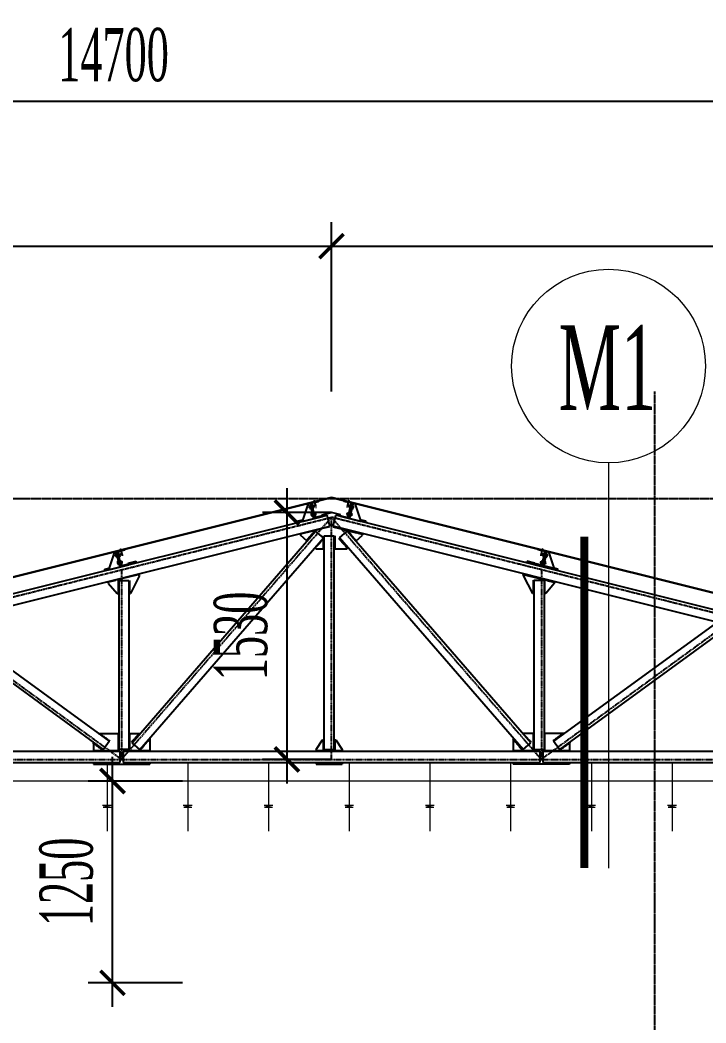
# Model space of a CAD drawing. Header units: millimetres. Extents: x -702765 to 835888, y -645289 to 262.
# Drawn here: x 824547 to 828795, y -293891 to -287677 of the extents above; entities that cross this region are included whole.
import ezdxf
from ezdxf.enums import TextEntityAlignment as Align
from ezdxf.xclip import XClip

# ---------------------------------------------------------------- set-up
doc = ezdxf.new("R2010")
doc.units = ezdxf.units.MM
doc.header["$LTSCALE"] = 0.01
doc.header["$XCLIPFRAME"] = 0
doc.linetypes.add('CENTER', pattern=[2, 1.25, -0.25, 0.25, -0.25])
doc.linetypes.add('CENTERX2', pattern=[4, 2.5, -0.5, 0.5, -0.5])
for name, color, linetype, lineweight in [('251-netdim', 251, 'Continuous', 13), ('cac net ky hieu', 21, 'Continuous', 13), ('CAT', 30, 'Continuous', 30), ('S-TEXT', 7, 'Continuous', 15), ('THAY PHU', 163, 'Continuous', 15)]:
    doc.layers.add(name, color=color, linetype=linetype, lineweight=lineweight)
for name, color, linetype in [('Dim', 135, 'Continuous'), ('HACTH', 9, 'Continuous'), ('HATCH', 8, 'Continuous'), ('manh', 8, 'Continuous'), ('TEXT', 2, 'Continuous'), ('THAY', 7, 'Continuous'), ('truc', 8, 'CENTER')]:
    doc.layers.add(name, color=color, linetype=linetype)
doc.styles.add('ROMANSssss', font='vntimeh.shx', dxfattribs={"width": 0.55})
doc.dimstyles.new('DIM150_A3', dxfattribs={"dimscale": 150, "dimtxt": 2.2, "dimasz": 1, "dimexe": 1, "dimexo": 0, "dimgap": 0.8, "dimtad": 1, "dimdec": 0, "dimzin": 0, "dimdsep": 46, "dimtxsty": 'ROMANSssss', "dimblk": 'ARCHTICK', "dimcen": 0, "dimdle": 1, "dimclrd": 9, "dimclre": 9, "dimclrt": 3, "dimadec": 0, "dimazin": 0, "dimtfac": 1, "dimtdec": 0, "dimtix": 1, "dimtmove": 2, "dimatfit": 3, "dimldrblk": 'DOT', "dimfxl": 0, "dimtolj": 1, "dimtzin": 0, "dimarcsym": 0})

# ---------------------------------------------------------------- blocks, each defined once
blk = doc.blocks.new('_ArchTick')
at = {"color": 0, "linetype": 'ByBlock', "const_width": 0.15}
blk.add_lwpolyline([(-0.5, -0.5), (0.5, 0.5)], dxfattribs=at)
blk = doc.blocks.new('*D397')
at = {"layer": 'Defpoints', "color": 0}
for p in [(826475.7, -289078.4), (820475.7, -289978), (826475.7, -289978)]:
    blk.add_point(p, dxfattribs=at)
at = {"layer": 'Dim', "color": 9, "lineweight": -2}
for p, q in [((820475.7, -289978), (820475.7, -288928.4)), ((826475.7, -289978), (826475.7, -288928.4)), ((820325.7, -289078.4), (826625.7, -289078.4))]:
    blk.add_line(p, q, dxfattribs=at)
at = {"layer": 'Dim', "color": 9, "lineweight": -2, "xscale": 150, "yscale": 150, "zscale": 150, "rotation": 180}
blk.add_blockref('_ArchTick', (820475.7, -289078.4), dxfattribs=at)
at = {"layer": 'Dim', "color": 9, "lineweight": -2, "xscale": 150, "yscale": 150, "zscale": 150}
blk.add_blockref('_ArchTick', (826475.7, -289078.4), dxfattribs=at)
at = {"layer": 'Dim', "color": 3, "insert": (823475.7, -288793.4), "char_height": 330, "attachment_point": 5, "style": 'ROMANSssss'}
blk.add_mtext('\\A1;6000', dxfattribs=at)
blk = doc.blocks.new('_Dot')
at = {"color": 0, "linetype": 'ByBlock', "lineweight": -2}
blk.add_line((-0.5, 0), (-1, 0), dxfattribs=at)
at = {"color": 0, "linetype": 'ByBlock', "const_width": 0.5}
blk.add_lwpolyline([(-0.25, 0, 1), (0.25, 0, 1)], format="xyb", close=True, dxfattribs=at)
blk = doc.blocks.new('DOT')
at = {"color": 0, "linetype": 'ByBlock'}
blk.add_line((-0.5, 0), (-1, 0), dxfattribs=at)
at = {"color": 0, "linetype": 'ByBlock', "const_width": 0.5}
blk.add_lwpolyline([(-0.25, 0, 1), (0.25, 0, 1)], format="xyb", close=True, dxfattribs=at)
blk = doc.blocks.new('*D398')
at = {"layer": 'Defpoints', "color": 0}
for p in [(832475.8, -289078.4), (826475.7, -289978), (832475.8, -289978)]:
    blk.add_point(p, dxfattribs=at)
at = {"layer": 'Dim', "color": 9, "lineweight": -2}
for p, q in [((826475.7, -289978), (826475.7, -288928.4)), ((832475.8, -289978), (832475.8, -288928.4)), ((826325.7, -289078.4), (832625.8, -289078.4))]:
    blk.add_line(p, q, dxfattribs=at)
at = {"layer": 'Dim', "color": 9, "lineweight": -2, "xscale": 150, "yscale": 150, "zscale": 150, "rotation": 180}
blk.add_blockref('_ArchTick', (826475.7, -289078.4), dxfattribs=at)
at = {"layer": 'Dim', "color": 9, "lineweight": -2, "xscale": 150, "yscale": 150, "zscale": 150}
blk.add_blockref('_ArchTick', (832475.8, -289078.4), dxfattribs=at)
at = {"layer": 'Dim', "color": 3, "insert": (829475.8, -288793.4), "char_height": 330, "attachment_point": 5, "style": 'ROMANSssss'}
blk.add_mtext('\\A1;6000', dxfattribs=at)
blk = doc.blocks.new('*D401')
at = {"layer": 'Defpoints', "color": 0}
for p in [(832475.8, -288178.4), (817775.8, -289978), (832475.8, -289978)]:
    blk.add_point(p, dxfattribs=at)
at = {"layer": 'Dim', "color": 9, "lineweight": -2}
for p, q in [((817775.8, -289978), (817775.8, -288028.4)), ((832475.8, -289978), (832475.8, -288028.4)), ((817625.8, -288178.4), (832625.8, -288178.4))]:
    blk.add_line(p, q, dxfattribs=at)
at = {"layer": 'Dim', "color": 9, "lineweight": -2, "xscale": 150, "yscale": 150, "zscale": 150, "rotation": 180}
blk.add_blockref('_ArchTick', (817775.8, -288178.4), dxfattribs=at)
at = {"layer": 'Dim', "color": 9, "lineweight": -2, "xscale": 150, "yscale": 150, "zscale": 150}
blk.add_blockref('_ArchTick', (832475.8, -288178.4), dxfattribs=at)
at = {"layer": 'Dim', "color": 3, "insert": (825125.8, -287893.4), "char_height": 330, "attachment_point": 5, "style": 'ROMANSssss'}
blk.add_mtext('\\A1;14700', dxfattribs=at)
blk = doc.blocks.new('*D403')
at = {"layer": 'Defpoints', "color": 0}
for p in [(825119.1, -292392.1), (825552.4, -292392.1), (825552.4, -293642.1)]:
    blk.add_point(p, dxfattribs=at)
at = {"layer": 'Dim', "color": 9, "lineweight": -2}
for p, q in [((825119.1, -293792.1), (825119.1, -292242.1)), ((825552.4, -292392.1), (824969.1, -292392.1)), ((825552.4, -293642.1), (824969.1, -293642.1))]:
    blk.add_line(p, q, dxfattribs=at)
at = {"layer": 'Dim', "color": 9, "lineweight": -2, "xscale": 150, "yscale": 150, "zscale": 150}
for p, rotation in [((825119.1, -292392.1), 90), ((825119.1, -293642.1), 270)]:
    blk.add_blockref('_ArchTick', p, dxfattribs=dict(at, rotation=rotation))
at = {"layer": 'Dim', "color": 3, "insert": (824834.1, -293017.1), "char_height": 330, "attachment_point": 5, "rotation": 90, "style": 'ROMANSssss'}
blk.add_mtext('\\A1;1250', dxfattribs=at)
blk = doc.blocks.new('waer')
at = {"layer": '251-netdim', "linetype": 'ByBlock'}
for p, q in [((0, 232.8), (0, -192.4)), ((26.5, -33.8), (-27.5, -33.8)), ((26.5, -33.8), (-24.5, -43.8)), ((-24.5, -43.8), (24.5, -43.8))]:
    blk.add_line(p, q, dxfattribs=at)
blk = doc.blocks.new('SELF-SCREW')
for p, q in [((-1.4, 0), (1.4, 0)), ((-0.8, 0.8), (-0.8, 0.4)), ((-0.6, 1), (-0.7, 1)), ((-0.6, 0.3), (-0.7, 0.3)), ((-0.6, 1), (0.6, 1)), ((-0.6, 0.3), (-0.6, 0.3)), ((-0.6, 0.3), (0.6, 0.3)), ((0, -8), (-0.6, 0)), ((-0.5, 1), (-0.4, 1)), ((-0.5, 1), (-0.5, 1)), ((-0.5, 1), (-0.5, 1)), ((-0.5, 0.3), (-0.4, 0.4)), ((-0.5, 0.3), (-0.5, 0.3)), ((-0.4, 0.9), (-0.3, 1)), ((-0.4, 0.9), (-0.4, 1)), ((-0.4, 0.9), (-0.4, 0.9)), ((-0.4, 0.8), (-0.4, 0.8)), ((-0.4, 0.8), (-0.4, 0.4)), ((-0.4, 0.4), (-0.4, 0.4)), ((-0.4, 0.4), (-0.4, 0.4)), ((-0.4, 0.3), (-0.3, 0.3)), ((-0.4, 0.3), (-0.4, 0.3)), ((-0.3, 1), (-0.3, 1)), ((-0.3, 0.3), (-0.3, 0.3)), ((-0.3, 0.3), (-0.3, 0.3)), ((-0.2, 1), (-0.2, 1)), ((0.2, 1), (-0.2, 1)), ((0.2, 0.3), (-0.2, 0.3)), ((0, -8), (0.6, 0)), ((0.3, 1), (0.4, 1)), ((0.3, 1), (0.3, 1)), ((0.3, 1), (0.3, 1)), ((0.3, 0.3), (0.4, 0.4)), ((0.3, 0.3), (0.3, 0.3)), ((0.4, 0.9), (0.5, 1)), ((0.4, 0.9), (0.5, 1)), ((0.4, 1), (0.4, 1)), ((0.4, 0.9), (0.4, 0.9)), ((0.4, 0.8), (0.4, 0.4)), ((0.4, 0.3), (0.4, 0.4)), ((0.4, 0.4), (0.4, 0.4)), ((0.4, 0.3), (0.5, 0.3)), ((0.5, 1), (0.5, 1)), ((0.5, 0.3), (0.5, 0.3)), ((0.5, 0.3), (0.5, 0.3)), ((0.7, 1), (0.6, 1)), ((0.6, 0.3), (0.6, 0.3)), ((0.7, 0.3), (0.6, 0.3)), ((0.8, 0.4), (0.8, 0.8)), ((-0.8, -2.4), (0.9, -0.6)), ((-0.7, -3.1), (0.9, -1.5)), ((-0.7, -3.9), (0.8, -2.4)), ((-0.6, -2.6), (0.7, -1.3)), ((-0.6, -4.7), (0.7, -3.3)), ((-0.6, -5.4), (0.7, -4.2)), ((-0.5, -3.3), (0.6, -2.2)), ((-0.5, -4.1), (0.6, -3)), ((-0.5, -6.2), (0.6, -5.1)), ((-0.5, -6.9), (0.5, -5.9)), ((-0.4, -4.9), (0.5, -3.9)), ((-0.4, -5.6), (0.4, -4.8)), ((-0.3, -6.4), (0.4, -5.7))]:
    blk.add_line(p, q)
blk.add_lwpolyline([(-1.4, 0), (-1.4, 0.3), (1.4, 0.3), (1.4, 0)])
for centre, start, end in [((-0.7, 0.8), 90, 180), ((-0.7, 0.4), 180, 270), ((-0.6, 0.8), 0, 90), ((-0.6, 0.4), 270, 360), ((-0.2, 0.8), 90, 180), ((-0.2, 0.4), 180, 270), ((0.2, 0.8), 360, 90), ((0.2, 0.4), 270, 0), ((0.6, 0.8), 90, 180), ((0.6, 0.4), 180, 270), ((0.7, 0.8), 0, 90), ((0.7, 0.4), 270, 360)]:
    blk.add_arc(centre, 0.168, start, end)
at = {"layer": 'truc'}
blk.add_line((0, 3.1), (0, -11.1), dxfattribs=at)
blk = doc.blocks.new('maimai')
at = {"layer": 'CAT', "linetype": 'ByBlock'}
for q in [(-6478.4, -495), (6478.4, -495)]:
    blk.add_line((0, 1124.6), q, dxfattribs=at)
at = {"layer": 'HACTH', "linetype": 'ByBlock'}
for p, q in [((-50.9, 1008.8), (-53.1, 1017.5)), ((-42.2, 1010.9), (-44.4, 1019.6)), ((-33.5, 1013.1), (-35.7, 1021.8)), ((33.5, 1013.1), (35.7, 1021.8)), ((42.2, 1010.9), (44.4, 1019.6)), ((50.9, 1008.8), (53.1, 1017.5)), ((-207.4, 969.7), (-209.5, 978.4)), ((-198.7, 971.8), (-200.8, 980.5)), ((-190, 974), (-192.2, 982.7)), ((-181.3, 976.2), (-183.5, 984.9)), ((-66.5, 923.5), (-68.7, 932.2)), ((-57.8, 925.7), (-60, 934.3)), ((-49.1, 927.8), (-51.3, 936.5)), ((-40.4, 930), (-42.6, 938.7)), ((-31.8, 932.2), (-33.9, 940.9)), ((-23.1, 934.3), (-25.2, 943)), ((-14.4, 936.5), (-16.5, 945.2)), ((14.4, 936.5), (16.5, 945.2)), ((23.1, 934.3), (25.2, 943)), ((31.8, 932.2), (33.9, 940.9)), ((40.4, 930), (42.6, 938.7)), ((49.1, 927.8), (51.3, 936.5)), ((57.8, 925.7), (60, 934.3)), ((66.5, 923.5), (68.7, 932.2)), ((181.3, 976.2), (183.5, 984.9)), ((190, 974), (192.2, 982.7)), ((198.7, 971.8), (200.8, 980.5)), ((207.4, 969.7), (209.5, 978.4)), ((-188.2, 893.1), (-190.4, 901.7)), ((-179.5, 895.2), (-181.7, 903.9)), ((-170.8, 897.4), (-173, 906.1)), ((-162.1, 899.6), (-164.3, 908.3)), ((-153.4, 901.7), (-155.6, 910.4)), ((-144.8, 903.9), (-146.9, 912.6)), ((-136.9, 870.6), (-143.6, 876.5)), ((-136.1, 906.1), (-138.2, 914.8)), ((-131, 877.4), (-137.8, 883.2)), ((-125.1, 884.1), (-131.9, 890)), ((-127.4, 908.3), (-129.5, 917)), ((-119.2, 890.9), (-126, 896.8)), ((-118.7, 910.4), (-120.9, 919.1)), ((-113.4, 897.7), (-120.2, 903.5)), ((-107.5, 904.4), (-114.3, 910.3)), ((-110, 912.6), (-112.2, 921.3)), ((-101.6, 911.2), (-108.4, 917.1)), ((-101.3, 914.8), (-103.5, 923.5)), ((-92.6, 917), (-94.8, 925.7)), ((-83.9, 919.1), (-86.1, 927.8)), ((-75.2, 921.3), (-77.4, 930)), ((-54.6, 882.9), (-45.6, 882.9)), ((-54.6, 873.9), (-45.6, 873.9)), ((17.4, 882.9), (26.4, 882.9)), ((17.4, 873.9), (26.4, 873.9)), ((46.5, 865), (53.2, 870.9)), ((75.2, 921.3), (77.4, 930)), ((83.9, 919.1), (86.1, 927.8)), ((92.6, 917), (94.8, 925.7)), ((100.8, 912.1), (107.6, 918)), ((101.3, 914.8), (103.5, 923.5)), ((106.7, 905.4), (113.5, 911.2)), ((110, 912.6), (112.2, 921.3)), ((112.6, 898.6), (119.3, 904.5)), ((118.4, 891.8), (125.2, 897.7)), ((118.7, 910.4), (120.9, 919.1)), ((124.3, 885.1), (131.1, 890.9)), ((127.4, 908.3), (129.5, 917)), ((130.2, 878.3), (136.9, 884.2)), ((136, 871.5), (142.8, 877.4)), ((136.1, 906.1), (138.2, 914.8)), ((141.9, 864.8), (148.7, 870.6)), ((144.8, 903.9), (146.9, 912.6)), ((153.4, 901.7), (155.6, 910.4)), ((162.1, 899.6), (164.3, 908.3)), ((170.8, 897.4), (173, 906.1)), ((179.5, 895.2), (181.7, 903.9)), ((188.2, 893.1), (190.4, 901.7)), ((-148.6, 857), (-155.4, 862.9)), ((-142.7, 863.8), (-149.5, 869.7)), ((-94.2, 809.9), (-101, 815.8)), ((-88.3, 816.7), (-95.1, 822.6)), ((-82.5, 823.5), (-89.2, 829.3)), ((-76.6, 830.2), (-83.4, 836.1)), ((-70.7, 837), (-77.5, 842.9)), ((-64.9, 843.8), (-71.6, 849.6)), ((-59, 850.5), (-65.8, 856.4)), ((-53.1, 857.3), (-59.9, 863.2)), ((-54.6, 865), (-45.6, 865)), ((-54.6, 856), (-45.6, 856)), ((-54.6, 847), (-45.6, 847)), ((-54.6, 838.1), (-45.6, 838.1)), ((-54.6, 829.1), (-45.6, 829.1)), ((-54.6, 820.2), (-45.6, 820.2)), ((-54.6, 811.2), (-45.6, 811.2)), ((-47.3, 864.1), (-54, 869.9)), ((17.4, 865), (26.4, 865)), ((17.4, 856), (26.4, 856)), ((17.4, 847), (26.4, 847)), ((17.4, 838.1), (26.4, 838.1)), ((17.4, 829.1), (26.4, 829.1)), ((17.4, 820.2), (26.4, 820.2)), ((17.4, 811.2), (26.4, 811.2)), ((52.3, 858.2), (59.1, 864.1)), ((58.2, 851.5), (65, 857.3)), ((64.1, 844.7), (70.8, 850.6)), ((69.9, 837.9), (76.7, 843.8)), ((75.8, 831.2), (82.6, 837)), ((81.7, 824.4), (88.4, 830.3)), ((87.5, 817.6), (94.3, 823.5)), ((93.4, 810.8), (100.2, 816.7)), ((147.8, 858), (154.6, 863.8)), ((-1385.2, 675.2), (-1387.4, 683.9)), ((-1254.8, 707.8), (-1257, 716.5)), ((-1246.1, 710), (-1248.3, 718.7)), ((-1237.4, 712.1), (-1239.6, 720.8)), ((-1228.8, 714.3), (-1230.9, 723)), ((-1220.1, 716.5), (-1222.2, 725.2)), ((-1211.4, 718.7), (-1213.5, 727.4)), ((1211.4, 718.7), (1213.5, 727.4)), ((1220.1, 716.5), (1222.2, 725.2)), ((1228.8, 714.3), (1230.9, 723)), ((1237.4, 712.1), (1239.6, 720.8)), ((1246.1, 710), (1248.3, 718.7)), ((1254.8, 707.8), (1257, 716.5)), ((1385.2, 675.2), (1387.4, 683.9)), ((-1393.9, 673), (-1396.1, 681.7)), ((-1305.2, 613.8), (-1307.4, 622.5)), ((-1296.5, 616), (-1298.7, 624.7)), ((-1287.8, 618.2), (-1290, 626.8)), ((-1279.1, 620.3), (-1281.3, 629)), ((-1270.4, 622.5), (-1272.6, 631.2)), ((-1261.8, 624.7), (-1263.9, 633.4)), ((-1253.1, 626.8), (-1255.2, 635.5)), ((-1244.4, 629), (-1246.5, 637.7)), ((-1235.7, 631.2), (-1237.9, 639.9)), ((-1227, 633.4), (-1229.2, 642.1)), ((-1218.3, 635.5), (-1220.5, 644.2)), ((-1209.6, 637.7), (-1211.8, 646.4)), ((-1200.9, 639.9), (-1203.1, 648.6)), ((-1192.2, 642.1), (-1194.4, 650.7)), ((1192.2, 642.1), (1194.4, 650.7)), ((1200.9, 639.9), (1203.1, 648.6)), ((1209.6, 637.7), (1211.8, 646.4)), ((1218.3, 635.5), (1220.5, 644.2)), ((1227, 633.4), (1229.2, 642.1)), ((1235.7, 631.2), (1237.9, 639.9)), ((1244.4, 629), (1246.5, 637.7)), ((1253.1, 626.8), (1255.2, 635.5)), ((1261.8, 624.7), (1263.9, 633.4)), ((1270.4, 622.5), (1272.6, 631.2)), ((1279.1, 620.3), (1281.3, 629)), ((1287.8, 618.2), (1290, 626.8)), ((1296.5, 616), (1298.7, 624.7)), ((1305.2, 613.8), (1307.4, 622.5)), ((1393.9, 673), (1396.1, 681.7)), ((-1374.8, 596.4), (-1376.9, 605.1)), ((-1366.1, 598.6), (-1368.2, 607.3)), ((-1357.4, 600.8), (-1359.5, 609.5)), ((-1348.7, 602.9), (-1350.9, 611.6)), ((-1340, 605.1), (-1342.2, 613.8)), ((-1331.3, 607.3), (-1333.5, 616)), ((-1326.5, 605.4), (-1317.5, 605.4)), ((-1326.5, 596.5), (-1317.5, 596.5)), ((-1326.5, 587.5), (-1317.5, 587.5)), ((-1326.5, 578.5), (-1317.5, 578.5)), ((-1326.5, 569.6), (-1317.5, 569.6)), ((-1326.5, 560.6), (-1317.5, 560.6)), ((-1322.6, 609.5), (-1324.8, 618.2)), ((-1313.9, 611.6), (-1316.1, 620.3)), ((-1254.5, 605.4), (-1245.6, 605.4)), ((-1254.5, 596.5), (-1245.6, 596.5)), ((-1254.5, 587.5), (-1245.6, 587.5)), ((-1254.5, 578.5), (-1245.6, 578.5)), ((-1254.5, 569.6), (-1245.6, 569.6)), ((-1254.5, 560.6), (-1245.6, 560.6)), ((1254.5, 605.4), (1245.6, 605.4)), ((1254.5, 596.5), (1245.6, 596.5)), ((1254.5, 587.5), (1245.6, 587.5)), ((1254.5, 578.5), (1245.6, 578.5)), ((1254.5, 569.6), (1245.6, 569.6)), ((1254.5, 560.6), (1245.6, 560.6)), ((1313.9, 611.6), (1316.1, 620.3)), ((1326.5, 605.4), (1317.5, 605.4)), ((1326.5, 596.5), (1317.5, 596.5)), ((1326.5, 587.5), (1317.5, 587.5)), ((1326.5, 578.5), (1317.5, 578.5)), ((1326.5, 569.6), (1317.5, 569.6)), ((1326.5, 560.6), (1317.5, 560.6)), ((1322.6, 609.5), (1324.8, 618.2)), ((1331.3, 607.3), (1333.5, 616)), ((1340, 605.1), (1342.2, 613.8)), ((1348.7, 602.9), (1350.9, 611.6)), ((1357.4, 600.8), (1359.5, 609.5)), ((1366.1, 598.6), (1368.2, 607.3)), ((1374.8, 596.4), (1376.9, 605.1)), ((-1326.5, 551.7), (-1317.5, 551.7)), ((-1326.5, 542.7), (-1317.5, 542.7)), ((-1326.5, 533.7), (-1317.5, 533.7)), ((-1254.5, 551.7), (-1245.6, 551.7)), ((-1254.5, 542.7), (-1245.6, 542.7)), ((-1254.5, 533.7), (-1245.6, 533.7)), ((1254.5, 551.7), (1245.6, 551.7)), ((1254.5, 542.7), (1245.6, 542.7)), ((1254.5, 533.7), (1245.6, 533.7)), ((1326.5, 551.7), (1317.5, 551.7)), ((1326.5, 542.7), (1317.5, 542.7)), ((1326.5, 533.7), (1317.5, 533.7)), ((-1436.5, -342.2), (-1431.2, -335)), ((-1429.2, -347.5), (-1424, -340.2)), ((-1422, -352.8), (-1416.7, -345.5)), ((-1414.8, -358), (-1409.5, -350.8)), ((-1407.5, -363.3), (-1402.3, -356.1)), ((-1400.3, -368.6), (-1395, -361.4)), ((-1393.1, -373.9), (-1387.8, -366.6)), ((-1385.8, -379.2), (-1380.5, -371.9)), ((-1326.5, -343.9), (-1317.5, -343.9)), ((-1326.5, -352.9), (-1317.5, -352.9)), ((-1326.5, -361.8), (-1317.5, -361.8)), ((-1326.5, -370.8), (-1317.5, -370.8)), ((-1254.5, -343.9), (-1245.6, -343.9)), ((-1254.5, -352.9), (-1245.6, -352.9)), ((-1254.5, -361.8), (-1245.6, -361.8)), ((-1254.5, -370.8), (-1245.6, -370.8)), ((-1219.5, -378.5), (-1226.3, -372.6)), ((-1213.6, -371.7), (-1220.4, -365.8)), ((-1207.7, -364.9), (-1214.5, -359.1)), ((-1201.9, -358.2), (-1208.6, -352.3)), ((-1196, -351.4), (-1202.8, -345.5)), ((-1190.1, -344.6), (-1196.9, -338.7)), ((-1124, -378.2), (-1130.8, -372.3)), ((1124, -378.2), (1130.8, -372.3)), ((1190.1, -344.6), (1196.9, -338.7)), ((1196, -351.4), (1202.8, -345.5)), ((1201.9, -358.2), (1208.6, -352.3)), ((1207.7, -364.9), (1214.5, -359.1)), ((1213.6, -371.7), (1220.4, -365.8)), ((1219.5, -378.5), (1226.3, -372.6)), ((1254.5, -343.9), (1245.6, -343.9)), ((1254.5, -352.9), (1245.6, -352.9)), ((1254.5, -361.8), (1245.6, -361.8)), ((1254.5, -370.8), (1245.6, -370.8)), ((1326.5, -343.9), (1317.5, -343.9)), ((1326.5, -352.9), (1317.5, -352.9)), ((1326.5, -361.8), (1317.5, -361.8)), ((1326.5, -370.8), (1317.5, -370.8)), ((1385.8, -379.2), (1380.5, -371.9)), ((1393.1, -373.9), (1387.8, -366.6)), ((1400.3, -368.6), (1395, -361.4)), ((1407.5, -363.3), (1402.3, -356.1)), ((1414.8, -358), (1409.5, -350.8)), ((1422, -352.8), (1416.7, -345.5)), ((1429.2, -347.5), (1424, -340.2)), ((1436.5, -342.2), (1431.2, -335)), ((-1478.9, -400.3), (-1473.6, -393.1)), ((-1471.7, -405.6), (-1466.4, -398.4)), ((-1464.4, -410.9), (-1459.1, -403.7)), ((-1457.2, -416.2), (-1451.9, -408.9)), ((-1449.9, -421.5), (-1444.7, -414.2)), ((-1442.7, -426.7), (-1437.4, -419.5)), ((-1435.5, -432), (-1430.2, -424.8)), ((-1428.2, -437.3), (-1422.9, -430.1)), ((-1378.6, -384.4), (-1373.3, -377.2)), ((-1326.5, -379.8), (-1317.5, -379.8)), ((-1326.5, -388.7), (-1317.5, -388.7)), ((-1326.5, -397.7), (-1317.5, -397.7)), ((-1326.5, -406.6), (-1317.5, -406.6)), ((-1326.5, -415.6), (-1317.5, -415.6)), ((-1326.5, -424.6), (-1317.5, -424.6)), ((-1326.5, -433.5), (-1317.5, -433.5)), ((-1254.5, -379.8), (-1245.6, -379.8)), ((-1254.5, -388.7), (-1245.6, -388.7)), ((-1254.5, -397.7), (-1245.6, -397.7)), ((-1254.5, -406.6), (-1245.6, -406.6)), ((-1254.5, -415.6), (-1245.6, -415.6)), ((-1254.5, -424.6), (-1245.6, -424.6)), ((-1254.5, -433.5), (-1245.6, -433.5)), ((-1231.2, -392), (-1238, -386.1)), ((-1225.4, -385.2), (-1232.1, -379.4)), ((-1176.8, -439.1), (-1183.6, -433.3)), ((-1171, -432.4), (-1177.7, -426.5)), ((-1165.1, -425.6), (-1171.9, -419.7)), ((-1159.2, -418.8), (-1166, -413)), ((-1153.4, -412.1), (-1160.1, -406.2)), ((-1147.5, -405.3), (-1154.3, -399.4)), ((-1141.6, -398.5), (-1148.4, -392.6)), ((-1135.8, -391.7), (-1142.5, -385.9)), ((-1129.9, -385), (-1136.7, -379.1)), ((-54.6, -380.8), (-45.6, -380.8)), ((-54.6, -389.8), (-45.6, -389.8)), ((-54.6, -398.7), (-45.6, -398.7)), ((-54.6, -407.7), (-45.6, -407.7)), ((-54.6, -416.6), (-45.6, -416.6)), ((-54.6, -425.6), (-45.6, -425.6)), ((-54.6, -434.6), (-45.6, -434.6)), ((17.4, -380.8), (26.4, -380.8)), ((17.4, -389.8), (26.4, -389.8)), ((17.4, -398.7), (26.4, -398.7)), ((17.4, -407.7), (26.4, -407.7)), ((17.4, -416.6), (26.4, -416.6)), ((17.4, -425.6), (26.4, -425.6)), ((17.4, -434.6), (26.4, -434.6)), ((1129.9, -385), (1136.7, -379.1)), ((1135.8, -391.7), (1142.5, -385.9)), ((1141.6, -398.5), (1148.4, -392.6)), ((1147.5, -405.3), (1154.3, -399.4)), ((1153.4, -412.1), (1160.1, -406.2)), ((1159.2, -418.8), (1166, -413)), ((1165.1, -425.6), (1171.9, -419.7)), ((1171, -432.4), (1177.7, -426.5)), ((1176.8, -439.1), (1183.6, -433.3)), ((1225.4, -385.2), (1232.1, -379.4)), ((1231.2, -392), (1238, -386.1)), ((1254.5, -379.8), (1245.6, -379.8)), ((1254.5, -388.7), (1245.6, -388.7)), ((1254.5, -397.7), (1245.6, -397.7)), ((1254.5, -406.6), (1245.6, -406.6)), ((1254.5, -415.6), (1245.6, -415.6)), ((1254.5, -424.6), (1245.6, -424.6)), ((1254.5, -433.5), (1245.6, -433.5)), ((1326.5, -379.8), (1317.5, -379.8)), ((1326.5, -388.7), (1317.5, -388.7)), ((1326.5, -397.7), (1317.5, -397.7)), ((1326.5, -406.6), (1317.5, -406.6)), ((1326.5, -415.6), (1317.5, -415.6)), ((1326.5, -424.6), (1317.5, -424.6)), ((1326.5, -433.5), (1317.5, -433.5)), ((1378.6, -384.4), (1373.3, -377.2)), ((1428.2, -437.3), (1422.9, -430.1)), ((1435.5, -432), (1430.2, -424.8)), ((1442.7, -426.7), (1437.4, -419.5)), ((1449.9, -421.5), (1444.7, -414.2)), ((1457.2, -416.2), (1451.9, -408.9)), ((1464.4, -410.9), (1459.1, -403.7)), ((1471.7, -405.6), (1466.4, -398.4)), ((1478.9, -400.3), (1473.6, -393.1)), ((-1468.4, -447.1), (-1468.4, -438.1)), ((-1459.5, -447.1), (-1459.5, -438.1)), ((-1450.5, -447.1), (-1450.5, -438.1)), ((-1441.5, -447.1), (-1441.5, -438.1)), ((-1432.6, -447.1), (-1432.6, -438.1)), ((-1423.6, -447.1), (-1423.6, -438.1)), ((-1421, -442.6), (-1415.7, -435.3)), ((-1414.7, -447.1), (-1414.7, -438.1)), ((-1405.7, -447.1), (-1405.7, -438.1)), ((-1396.7, -447.1), (-1396.7, -438.1)), ((-1387.8, -447.1), (-1387.8, -438.1)), ((-1378.8, -447.1), (-1378.8, -438.1)), ((-1369.9, -447.1), (-1369.9, -438.1)), ((-1360.9, -447.1), (-1360.9, -438.1)), ((-1351.9, -447.1), (-1351.9, -438.1)), ((-1343, -447.1), (-1343, -438.1)), ((-1334, -447.1), (-1334, -438.1)), ((-1325.1, -447.1), (-1325.1, -438.1)), ((-1316.1, -447.1), (-1316.1, -438.1)), ((-1280.3, -447.1), (-1280.3, -438.1)), ((-1271.3, -447.1), (-1271.3, -438.1)), ((-1262.3, -447.1), (-1262.3, -438.1)), ((-1253.4, -447.1), (-1253.4, -438.1)), ((-1244.4, -447.1), (-1244.4, -438.1)), ((-1235.5, -447.1), (-1235.5, -438.1)), ((-1226.5, -447.1), (-1226.5, -438.1)), ((-1217.5, -447.1), (-1217.5, -438.1)), ((-1208.6, -447.1), (-1208.6, -438.1)), ((-1199.6, -447.1), (-1199.6, -438.1)), ((-1190.7, -447.1), (-1190.7, -438.1)), ((-1181.7, -447.1), (-1181.7, -438.1)), ((-1172.7, -447.1), (-1172.7, -438.1)), ((-1163.8, -447.1), (-1163.8, -438.1)), ((-1154.8, -447.1), (-1154.8, -438.1)), ((-1145.9, -447.1), (-1145.9, -438.1)), ((-1136.9, -447.1), (-1136.9, -438.1)), ((-1127.9, -447.1), (-1127.9, -438.1)), ((-90.8, -447.1), (-90.8, -438.1)), ((-81.9, -447.1), (-81.9, -438.1)), ((-72.9, -447.1), (-72.9, -438.1)), ((-63.9, -447.1), (-63.9, -438.1)), ((-55, -447.1), (-55, -438.1)), ((-46, -447.1), (-46, -438.1)), ((-37.1, -447.1), (-37.1, -438.1)), ((-28.1, -447.1), (-28.1, -438.1)), ((-19.1, -447.1), (-19.1, -438.1)), ((-10.2, -447.1), (-10.2, -438.1)), ((-1.2, -447.1), (-1.2, -438.1)), ((7.7, -447.1), (7.7, -438.1)), ((16.7, -447.1), (16.7, -438.1)), ((25.7, -447.1), (25.7, -438.1)), ((34.6, -447.1), (34.6, -438.1)), ((43.6, -447.1), (43.6, -438.1)), ((52.5, -447.1), (52.5, -438.1)), ((61.5, -447.1), (61.5, -438.1)), ((1127.9, -447.1), (1127.9, -438.1)), ((1136.9, -447.1), (1136.9, -438.1)), ((1145.9, -447.1), (1145.9, -438.1)), ((1154.8, -447.1), (1154.8, -438.1)), ((1163.8, -447.1), (1163.8, -438.1)), ((1172.7, -447.1), (1172.7, -438.1)), ((1181.7, -447.1), (1181.7, -438.1)), ((1190.7, -447.1), (1190.7, -438.1)), ((1199.6, -447.1), (1199.6, -438.1)), ((1208.6, -447.1), (1208.6, -438.1)), ((1217.5, -447.1), (1217.5, -438.1)), ((1226.5, -447.1), (1226.5, -438.1)), ((1235.5, -447.1), (1235.5, -438.1)), ((1244.4, -447.1), (1244.4, -438.1)), ((1253.4, -447.1), (1253.4, -438.1)), ((1262.3, -447.1), (1262.3, -438.1)), ((1271.3, -447.1), (1271.3, -438.1)), ((1280.3, -447.1), (1280.3, -438.1)), ((1316.1, -447.1), (1316.1, -438.1)), ((1325.1, -447.1), (1325.1, -438.1)), ((1334, -447.1), (1334, -438.1)), ((1343, -447.1), (1343, -438.1)), ((1351.9, -447.1), (1351.9, -438.1)), ((1360.9, -447.1), (1360.9, -438.1)), ((1369.9, -447.1), (1369.9, -438.1)), ((1378.8, -447.1), (1378.8, -438.1)), ((1387.8, -447.1), (1387.8, -438.1)), ((1396.7, -447.1), (1396.7, -438.1)), ((1405.7, -447.1), (1405.7, -438.1)), ((1414.7, -447.1), (1414.7, -438.1)), ((1421, -442.6), (1415.7, -435.3)), ((1423.6, -447.1), (1423.6, -438.1)), ((1432.6, -447.1), (1432.6, -438.1)), ((1441.5, -447.1), (1441.5, -438.1)), ((1450.5, -447.1), (1450.5, -438.1)), ((1459.5, -447.1), (1459.5, -438.1)), ((1468.4, -447.1), (1468.4, -438.1)), ((-1468.4, -526), (-1468.4, -517.1)), ((-1459.5, -526), (-1459.5, -517.1)), ((-1450.5, -526), (-1450.5, -517.1)), ((-1441.5, -526), (-1441.5, -517.1)), ((-1432.6, -526), (-1432.6, -517.1)), ((-1423.6, -526), (-1423.6, -517.1)), ((-1414.7, -526), (-1414.7, -517.1)), ((-1405.7, -526), (-1405.7, -517.1)), ((-1396.7, -526), (-1396.7, -517.1)), ((-1387.8, -526), (-1387.8, -517.1)), ((-1378.8, -526), (-1378.8, -517.1)), ((-1369.9, -526), (-1369.9, -517.1)), ((-1360.9, -526), (-1360.9, -517.1)), ((-1351.9, -526), (-1351.9, -517.1)), ((-1343, -526), (-1343, -517.1)), ((-1334, -526), (-1334, -517.1)), ((-1325.1, -526), (-1325.1, -517.1)), ((-1316.1, -526), (-1316.1, -517.1)), ((-1280.3, -526), (-1280.3, -517.1)), ((-1271.3, -526), (-1271.3, -517.1)), ((-1262.3, -526), (-1262.3, -517.1)), ((-1253.4, -526), (-1253.4, -517.1)), ((-1244.4, -526), (-1244.4, -517.1)), ((-1235.5, -526), (-1235.5, -517.1)), ((-1226.5, -526), (-1226.5, -517.1)), ((-1217.5, -526), (-1217.5, -517.1)), ((-1208.6, -526), (-1208.6, -517.1)), ((-1199.6, -526), (-1199.6, -517.1)), ((-1190.7, -526), (-1190.7, -517.1)), ((-1181.7, -526), (-1181.7, -517.1)), ((-1172.7, -526), (-1172.7, -517.1)), ((-1163.8, -526), (-1163.8, -517.1)), ((-1154.8, -526), (-1154.8, -517.1)), ((-1145.9, -526), (-1145.9, -517.1)), ((-1136.9, -526), (-1136.9, -517.1)), ((-1127.9, -526), (-1127.9, -517.1)), ((-90.8, -526), (-90.8, -517.1)), ((-81.9, -526), (-81.9, -517.1)), ((-72.9, -526), (-72.9, -517.1)), ((-63.9, -526), (-63.9, -517.1)), ((-55, -526), (-55, -517.1)), ((-46, -526), (-46, -517.1)), ((-37.1, -526), (-37.1, -517.1)), ((-28.1, -526), (-28.1, -517.1)), ((-19.1, -526), (-19.1, -517.1)), ((-10.2, -526), (-10.2, -517.1)), ((-1.2, -526), (-1.2, -517.1)), ((7.7, -526), (7.7, -517.1)), ((16.7, -526), (16.7, -517.1)), ((25.7, -526), (25.7, -517.1)), ((34.6, -526), (34.6, -517.1)), ((43.6, -526), (43.6, -517.1)), ((52.5, -526), (52.5, -517.1)), ((61.5, -526), (61.5, -517.1)), ((1127.9, -526), (1127.9, -517.1)), ((1136.9, -526), (1136.9, -517.1)), ((1145.9, -526), (1145.9, -517.1)), ((1154.8, -526), (1154.8, -517.1)), ((1163.8, -526), (1163.8, -517.1)), ((1172.7, -526), (1172.7, -517.1)), ((1181.7, -526), (1181.7, -517.1)), ((1190.7, -526), (1190.7, -517.1)), ((1199.6, -526), (1199.6, -517.1)), ((1208.6, -526), (1208.6, -517.1)), ((1217.5, -526), (1217.5, -517.1)), ((1226.5, -526), (1226.5, -517.1)), ((1235.5, -526), (1235.5, -517.1)), ((1244.4, -526), (1244.4, -517.1)), ((1253.4, -526), (1253.4, -517.1)), ((1262.3, -526), (1262.3, -517.1)), ((1271.3, -526), (1271.3, -517.1)), ((1280.3, -526), (1280.3, -517.1)), ((1316.1, -526), (1316.1, -517.1)), ((1325.1, -526), (1325.1, -517.1)), ((1334, -526), (1334, -517.1)), ((1343, -526), (1343, -517.1)), ((1351.9, -526), (1351.9, -517.1)), ((1360.9, -526), (1360.9, -517.1)), ((1369.9, -526), (1369.9, -517.1)), ((1378.8, -526), (1378.8, -517.1)), ((1387.8, -526), (1387.8, -517.1)), ((1396.7, -526), (1396.7, -517.1)), ((1405.7, -526), (1405.7, -517.1)), ((1414.7, -526), (1414.7, -517.1)), ((1423.6, -526), (1423.6, -517.1)), ((1432.6, -526), (1432.6, -517.1)), ((1441.5, -526), (1441.5, -517.1)), ((1450.5, -526), (1450.5, -517.1)), ((1459.5, -526), (1459.5, -517.1)), ((1468.4, -526), (1468.4, -517.1))]:
    blk.add_line(p, q, dxfattribs=at)
at = {"layer": 'manh', "linetype": 'ByBlock'}
for p, q in [((-135, 1090.8), (-110.7, 993.8)), ((135, 1090.8), (110.7, 993.8)), ((-1334.9, 790.9), (-1310.6, 693.8)), ((1334.9, 790.9), (1310.6, 693.8))]:
    blk.add_line(p, q, dxfattribs=at)
at = {"layer": 'manh', "ltscale": 50}
for points in [[(-144.7, 1088.4), (-144.7, 1088.4), (-180.1, 982.9), (-178.6, 976.8), (-104.6, 995.3), (-128.9, 1092.4)], [(144.7, 1088.4), (144.7, 1088.4), (180.1, 982.9), (178.6, 976.8), (104.6, 995.3), (128.9, 1092.4)], [(-1344.6, 788.4), (-1344.6, 788.4), (-1380.1, 682.9), (-1378.5, 676.9), (-1304.6, 695.4), (-1328.8, 792.4)], [(1344.6, 788.4), (1344.6, 788.4), (1380.1, 682.9), (1378.5, 676.9), (1304.6, 695.4), (1328.8, 792.4)]]:
    blk.add_lwpolyline(points, close=True, dxfattribs=at)
at = {"layer": 'manh', "linetype": 'ByBlock'}
for points in [[(-137.4, 1067.1), (-109.5, 1074.1), (-108.2, 1068.8), (-136.1, 1061.8)], [(-136.7, 1074.8), (-131.3, 1076.1), (-126.3, 1056), (-131.6, 1054.6)], [(-121.6, 1078.6), (-116.2, 1079.9), (-111.2, 1059.7), (-116.6, 1058.4)], [(137.4, 1067.1), (109.5, 1074.1), (108.2, 1068.8), (136.1, 1061.8)], [(121.6, 1078.6), (116.2, 1079.9), (111.2, 1059.7), (116.6, 1058.4)], [(136.7, 1074.8), (131.3, 1076.1), (126.3, 1056), (131.6, 1054.6)], [(-124, 1013.6), (-96.2, 1020.6), (-97.5, 1025.9), (-125.3, 1018.9)], [(-119.8, 1007.2), (-114.4, 1008.5), (-119.4, 1028.7), (-124.8, 1027.3)], [(-104.7, 1011), (-99.3, 1012.3), (-104.4, 1032.4), (-109.7, 1031.1)], [(124, 1013.6), (96.2, 1020.6), (97.5, 1025.9), (125.3, 1018.9)], [(104.7, 1011), (99.3, 1012.3), (104.4, 1032.4), (109.7, 1031.1)], [(119.8, 1007.2), (114.4, 1008.5), (119.4, 1028.7), (124.8, 1027.3)], [(-1337.3, 767.1), (-1309.5, 774.1), (-1308.1, 768.8), (-1336, 761.8)], [(-1336.6, 774.8), (-1331.2, 776.1), (-1326.2, 756), (-1331.5, 754.7)], [(-1321.5, 778.6), (-1316.1, 779.9), (-1311.1, 759.8), (-1316.5, 758.4)], [(1337.3, 767.1), (1309.5, 774.1), (1308.1, 768.8), (1336, 761.8)], [(1321.5, 778.6), (1316.1, 779.9), (1311.1, 759.8), (1316.5, 758.4)], [(1336.6, 774.8), (1331.2, 776.1), (1326.2, 756), (1331.5, 754.7)], [(-1323.9, 713.6), (-1296.1, 720.6), (-1297.4, 725.9), (-1325.3, 719)], [(-1319.7, 707.2), (-1314.3, 708.6), (-1319.3, 728.7), (-1324.7, 727.4)], [(-1304.6, 711), (-1299.2, 712.3), (-1304.3, 732.5), (-1309.6, 731.1)], [(1323.9, 713.6), (1296.1, 720.6), (1297.4, 725.9), (1325.3, 719)], [(1304.6, 711), (1299.2, 712.3), (1304.3, 732.5), (1309.6, 731.1)], [(1319.7, 707.2), (1314.3, 708.6), (1319.3, 728.7), (1324.7, 727.4)]]:
    blk.add_lwpolyline(points, close=True, dxfattribs=at)
at = {"layer": 'manh', "ltscale": 50}
for points in [[(-80.4, 1104.5), (-128.9, 1092.4), (-104.6, 995.3), (-56.1, 1007.5), (-57.1, 1011.1), (-101.9, 999.9), (-124.4, 1089.6), (-79.5, 1100.8), (-80.4, 1104.5)], [(80.4, 1104.5), (128.9, 1092.4), (104.6, 995.3), (56.1, 1007.5), (57.1, 1011.1), (101.9, 999.9), (124.4, 1089.6), (79.5, 1100.8), (80.4, 1104.5)], [(-1280.3, 804.5), (-1328.8, 792.4), (-1304.6, 695.4), (-1256.1, 707.5), (-1257, 711.1), (-1301.8, 699.9), (-1324.3, 789.6), (-1279.4, 800.9), (-1280.3, 804.5)], [(1280.3, 804.5), (1328.8, 792.4), (1304.6, 695.4), (1256.1, 707.5), (1257, 711.1), (1301.8, 699.9), (1324.3, 789.6), (1279.4, 800.9), (1280.3, 804.5)]]:
    blk.add_lwpolyline(points, dxfattribs=at)
at = {"layer": 'THAY', "linetype": 'ByBlock'}
for p, q in [((-6261.3, -543.8), (-26.7, 1014.8)), ((-58.6, 1017.2), (0, 1031.8)), ((-56.1, 1007.5), (-58.6, 1017.2)), ((-9.7, 946.9), (-26.7, 1014.8)), ((58.6, 1017.2), (0, 1031.8)), ((9.7, 946.9), (26.7, 1014.8)), ((6261.3, -543.8), (26.7, 1014.8)), ((56.1, 1007.5), (58.6, 1017.2)), ((-5927, -532.4), (-9.7, 946.9)), ((-213.9, 978.3), (-178.7, 987.1)), ((-213.9, 978.3), (-211.5, 968.6)), ((6261.3, -616), (9.7, 946.9)), ((213.9, 978.3), (178.7, 987.1)), ((213.9, 978.3), (211.5, 968.6)), ((-1234.5, -395.8), (-98, 915.4)), ((-1186.9, -437.1), (-50.4, 874.1)), ((-194.5, 900.7), (-192.1, 891)), ((-150.4, 854.9), (-192.1, 891)), ((-50.4, 874.1), (-98, 915.4)), ((-45.6, -437.1), (-45.6, 887.1)), ((-45.6, 887.1), (17.4, 887.1)), ((17.4, -437.1), (17.4, 887.1)), ((50.4, 874.1), (98, 915.4)), ((1186.9, -437.1), (50.4, 874.1)), ((1234.5, -395.8), (98, 915.4)), ((150.4, 854.9), (192.1, 891)), ((194.5, 900.7), (192.1, 891)), ((-95.3, 807.1), (-102.8, 813.7)), ((95.3, 807.1), (102.8, 813.7)), ((-95.3, 807.1), (-45.6, 807.1)), ((17.4, 807.1), (95.3, 807.1)), ((-1404.2, 680.8), (-1378.6, 687.1)), ((-1258.5, 717.2), (-1210.2, 729.3)), ((-1256.1, 707.5), (-1258.5, 717.2)), ((-1207.7, 719.6), (-1210.2, 729.3)), ((1207.7, 719.6), (1210.2, 729.3)), ((1258.5, 717.2), (1210.2, 729.3)), ((1256.1, 707.5), (1258.5, 717.2)), ((1404.2, 680.8), (1378.6, 687.1)), ((-1401.8, 671.1), (-1404.2, 680.8)), ((-1188.3, 642), (-1244.5, 529.7)), ((-1188.3, 642), (-1190.8, 651.7)), ((1188.3, 642), (1190.8, 651.7)), ((1188.3, 642), (1244.5, 529.7)), ((1401.8, 671.1), (1404.2, 680.8)), ((-1382.4, 593.4), (-1384.8, 603.2)), ((-1382.4, 593.4), (-1327.5, 529.7)), ((-1317.5, 609.7), (-1317.5, -437.1)), ((-1317.5, 609.7), (-1254.5, 609.7)), ((-1254.5, 609.7), (-1254.5, -437.1)), ((1254.5, 609.7), (1254.5, -437.1)), ((1317.5, 609.7), (1254.5, 609.7)), ((1317.5, 609.7), (1317.5, -437.1)), ((1382.4, 593.4), (1327.5, 529.7)), ((1382.4, 593.4), (1384.8, 603.2)), ((-1327.5, 529.7), (-1317.5, 529.7)), ((-1254.5, 529.7), (-1244.5, 529.7)), ((1254.5, 529.7), (1244.5, 529.7)), ((1327.5, 529.7), (1317.5, 529.7)), ((-2378, 344.5), (-1376.2, -386.2)), ((2378, 344.5), (1376.2, -386.2)), ((-2415.2, 293.6), (-1413.3, -437.1)), ((2415.2, 293.6), (1413.3, -437.1)), ((-1443.3, -337.2), (-1317.5, -337.2)), ((-1254.5, -337.2), (-1183.7, -337.2)), ((-1125.2, -365.9), (-1125.2, -447.1)), ((1125.2, -365.9), (1125.2, -447.1)), ((1254.5, -337.2), (1183.7, -337.2)), ((1443.3, -337.2), (1317.5, -337.2)), ((-1475.1, -392), (-1475.1, -447.1)), ((-1413.3, -437.1), (-1376.2, -386.2)), ((-1186.9, -437.1), (-1234.5, -395.8)), ((-94.1, -437.1), (-55.6, -377.1)), ((-55.6, -377.1), (-45.6, -377.1)), ((17.4, -377.1), (27.4, -377.1)), ((27.4, -377.1), (65.9, -437.1)), ((1186.9, -437.1), (1234.5, -395.8)), ((1413.3, -437.1), (1376.2, -386.2)), ((1475.1, -392), (1475.1, -447.1)), ((-5544.5, -447.1), (-1310.1, -447.1)), ((-1254.5, -437.1), (-1317.5, -437.1)), ((-1310.1, -447.1), (-1310.1, -517.1)), ((-1290.1, -447.1), (1290.1, -447.1)), ((-1290.1, -447.1), (-1290.1, -517.1)), ((-94.1, -437.1), (-94.1, -447.1)), ((-45.6, -437.1), (17.4, -437.1)), ((65.9, -437.1), (65.9, -447.1)), ((1254.5, -437.1), (1317.5, -437.1)), ((1290.1, -447.1), (1290.1, -517.1)), ((1310.1, -447.1), (5544.5, -447.1)), ((1310.1, -447.1), (1310.1, -517.1)), ((-5679.5, -517.1), (-1310.1, -517.1)), ((-1475.1, -517.1), (-1475.1, -527.1)), ((-1475.1, -527.1), (-1125.2, -527.1)), ((-1290.1, -517.1), (1290.1, -517.1)), ((-1125.2, -517.1), (-1125.2, -527.1)), ((-94.1, -517.1), (-94.1, -527.1)), ((-94.1, -527.1), (65.9, -527.1)), ((65.9, -517.1), (65.9, -527.1)), ((1125.2, -517.1), (1125.2, -527.1)), ((1475.1, -527.1), (1125.2, -527.1)), ((1310.1, -517.1), (5679.5, -517.1)), ((1475.1, -517.1), (1475.1, -527.1))]:
    blk.add_line(p, q, dxfattribs=at)
at = {"layer": 'truc', "linetype": 'CENTERX2', "ltscale": 200}
for p, q in [((-139.3, 1063.8), (-104.3, 1072.6)), ((139.3, 1063.8), (104.3, 1072.6)), ((-6261.3, -563.4), (0, 1001.9)), ((-1300.1, -498.1), (0, 1001.9)), ((-127.2, 1015.6), (-92.2, 1024.4)), ((0, -498.1), (0, 1001.9)), ((6261.2, -563.4), (0, 1001.9)), ((1300.1, -498.1), (0, 1001.9)), ((1300.1, -498.1), (0, 1001.9)), ((127.2, 1015.6), (92.2, 1024.4)), ((-1339.2, 763.8), (-1304.2, 772.6)), ((1339.2, 763.8), (1304.2, 772.6)), ((-1327.2, 715.6), (-1292.1, 724.4)), ((1327.2, 715.6), (1292.1, 724.4)), ((-1300.1, 677.6), (-1300.1, -498.1)), ((1300.1, 677.6), (1300.1, -498.1)), ((1300.1, 677.6), (1300.1, -498.1)), ((-2499.9, 376.9), (-1300.1, -498.1)), ((2500.2, 377.4), (1300.1, -498.1)), ((-6000, -498.1), (6000, -498.1))]:
    blk.add_line(p, q, dxfattribs=at)
at = {"layer": 'truc', "linetype": 'ByBlock'}
blk.add_line((1258.5, 717.2), (1378.6, 687.1), dxfattribs=at)
at = {"layer": 'S-TEXT'}
for p, xscale, yscale, zscale, rotation in [((-104.6, 1098.3), -3.27165310156341, 3.271653101779521, 3.271653101522844, 14.03624346792649), ((104.6, 1098.3), 3.27165310156341, 3.27165310156341, 3.27165310156341, 345.9637565320735), ((-1304.5, 798.3), -3.27165310156341, 3.271653101779521, 3.271653101522844, 14.03624346792649), ((1304.5, 798.3), 3.27165310156341, 3.27165310156341, 3.27165310156341, 345.9637565320735)]:
    blk.add_blockref('SELF-SCREW', p, dxfattribs=dict(at, xscale=xscale, yscale=yscale, zscale=zscale, rotation=rotation))
blk = doc.blocks.new('KH-LatCat')
at = {"layer": 'cac net ky hieu'}
blk.add_circle((0, 400), 400, dxfattribs=at)
at = {"layer": 'TEXT', "style": 'ROMANSssss', "width": 0.55}
blk.add_attdef('S1', text='', height=350, dxfattribs=at).set_placement((-4.7, 218.8), align=Align.CENTER)
blk = doc.blocks.new('*D404')
at = {"layer": 'Defpoints', "color": 0}
for p in [(826475.7, -290728.1), (826199.4, -292258), (826475.7, -292258)]:
    blk.add_point(p, dxfattribs=at)
at = {"layer": 'Dim', "color": 9, "lineweight": -2}
for p, q in [((826199.4, -290578.1), (826199.4, -292408)), ((826475.7, -290728.1), (826049.4, -290728.1)), ((826475.7, -292258), (826049.4, -292258))]:
    blk.add_line(p, q, dxfattribs=at)
at = {"layer": 'Dim', "color": 9, "lineweight": -2, "xscale": 150, "yscale": 150, "zscale": 150}
for p, rotation in [((826199.4, -290728.1), 90), ((826199.4, -292258), 270)]:
    blk.add_blockref('_ArchTick', p, dxfattribs=dict(at, rotation=rotation))
at = {"layer": 'Dim', "color": 3, "insert": (825914.4, -291493.1), "char_height": 330, "attachment_point": 5, "rotation": 90, "style": 'ROMANSssss'}
blk.add_mtext('\\A1;1530', dxfattribs=at)

msp = doc.modelspace()

# ---------------------------------------------------------------- linework, layer by layer
at = {"layer": 'cac net ky hieu'}
msp.add_lwpolyline([(828191.8, -290421), (828191.8, -292931.4)], dxfattribs=at)
at = {"layer": 'cac net ky hieu', "const_width": 50}
msp.add_lwpolyline([(828041.2, -290877.6), (828041.2, -292931.4)], dxfattribs=at)
at = {"layer": 'THAY PHU'}
msp.add_line((832365.8, -292392.1), (820585.7, -292392.1), dxfattribs=at)
at = {"layer": 'truc', "ltscale": 300}
for p, q in [((828475.8, -289978), (828475.8, -307469.4)), ((810682.5, -290642.1), (835888.2, -290642.1))]:
    msp.add_line(p, q, dxfattribs=at)

# ---------------------------------------------------------------- block references
at = {"layer": '251-netdim'}
for p in [(825085.6, -292509.7), (825585.5, -292509.7), (826085.5, -292509.7), (826585.5, -292509.7), (827085.5, -292509.7), (827585.4, -292509.7), (828085.4, -292509.7), (828585.4, -292509.7)]:
    msp.add_blockref('waer', p, dxfattribs=at)
at = {"layer": 'cac net ky hieu', "xscale": 1.5, "yscale": 1.5, "zscale": 1.5}
msp.add_blockref('KH-LatCat', (828191.8, -290421), dxfattribs=at).add_auto_attribs({'S1': 'm1'})
at = {"layer": 'HATCH'}
ref = msp.add_blockref('maimai', (826475.7, -291759.9), dxfattribs=at)
XClip(ref).set_block_clipping_path([(-9787.3660266611, -3631.807433974), (8793.8635985448, 5445.304470825)])

# ---------------------------------------------------------------- dimensions: what is measured, and where the dimension line sits
at = {"layer": 'Dim'}
for base, p1, p2, picture, middle in [((832475.8, -288178.4), (817775.8, -289978), (832475.8, -289978), '*D401', (825125.8, -287893.4)), ((826475.7, -289078.4), (820475.7, -289978), (826475.7, -289978), '*D397', (823475.7, -288793.4)), ((832475.8, -289078.4), (826475.7, -289978), (832475.8, -289978), '*D398', (829475.8, -288793.4))]:
    dim = msp.add_linear_dim(base=base, p1=p1, p2=p2, dimstyle='DIM150_A3', override={"dimldrblk": 'DOT'}, dxfattribs=at)
    dim.commit()
    dim.dimension.update_dxf_attribs({"geometry": picture, "text_midpoint": middle})
for base, p1, p2, picture, middle in [((826199.4, -292258), (826475.7, -290728.1), (826475.7, -292258), '*D404', (825914.4, -291493.1)), ((825119.1, -292392.1), (825552.4, -293642.1), (825552.4, -292392.1), '*D403', (824834.1, -293017.1))]:
    dim = msp.add_linear_dim(base=base, p1=p1, p2=p2, angle=90, dimstyle='DIM150_A3', override={"dimldrblk": 'DOT'}, dxfattribs=at)
    dim.commit()
    dim.dimension.update_dxf_attribs({"geometry": picture, "text_midpoint": middle})

doc.saveas('drawing.dxf')
